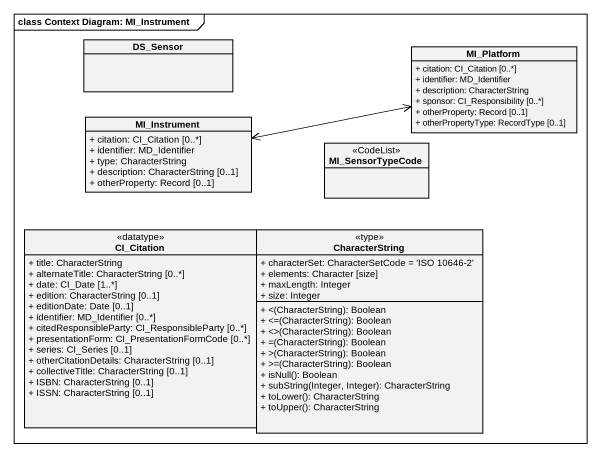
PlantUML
@startuml
mainframe class Context Diagram: MI_Instrument
hide circle
hide empty members
skinparam classAttributeIconSize 0
class DS_Sensor
class MI_Platform {
  + citation: CI_Citation [0..*]
  + identifier: MD_Identifier
  + description: CharacterString
  + sponsor: CI_Responsibility [0..*]
  + otherProperty: Record [0..1]
  + otherPropertyType: RecordType [0..1]
}
class MI_Instrument {
  + citation: CI_Citation [0..*]
  + identifier: MD_Identifier
  + type: CharacterString
  + description: CharacterString [0..1]
  + otherProperty: Record [0..1]
}
class MI_SensorTypeCode <<CodeList>>
class CI_Citation <<datatype>> {
  + title: CharacterString
  + alternateTitle: CharacterString [0..*]
  + date: CI_Date [1..*]
  + edition: CharacterString [0..1]
  + editionDate: Date [0..1]
  + identifier: MD_Identifier [0..*]
  + citedResponsibleParty: CI_ResponsibleParty [0..*]
  + presentationForm: CI_PresentationFormCode [0..*]
  + series: CI_Series [0..1]
  + otherCitationDetails: CharacterString [0..1]
  + collectiveTitle: CharacterString [0..1]
  + ISBN: CharacterString [0..1]
  + ISSN: CharacterString [0..1]
}
class CharacterString <<type>> {
  + characterSet: CharacterSetCode = 'ISO 10646-2'
  + elements: Character [size]
  + maxLength: Integer
  + size: Integer
  + <(CharacterString): Boolean
  + <=(CharacterString): Boolean
  + <>(CharacterString): Boolean
  + =(CharacterString): Boolean
  + >(CharacterString): Boolean
  + >=(CharacterString): Boolean
  + isNull(): Boolean
  + subString(Integer, Integer): CharacterString
  + toLower(): CharacterString
  + toUpper(): CharacterString
}
MI_Platform <-left-> MI_Instrument
@enduml
